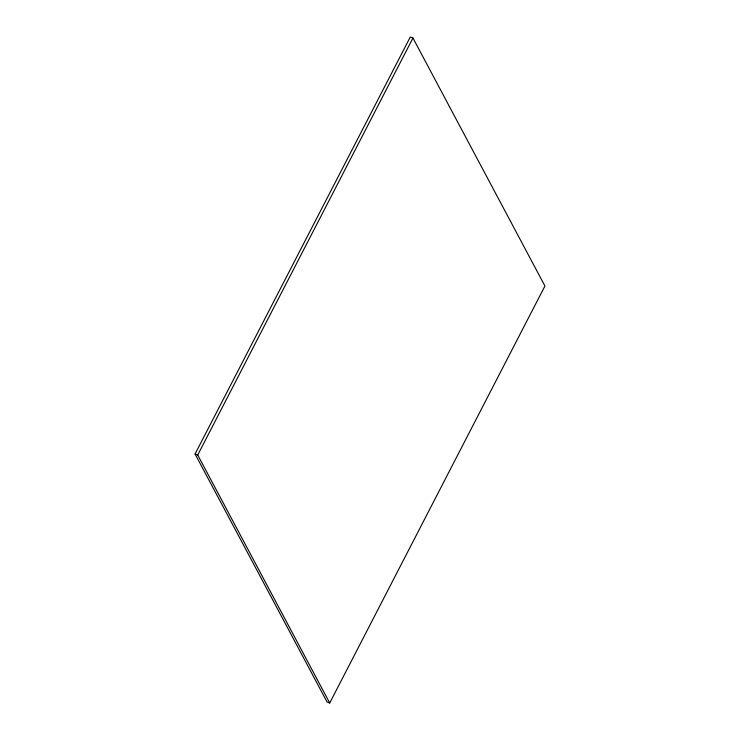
<?xml version="1.0" encoding="UTF-8"?>
<svg xmlns="http://www.w3.org/2000/svg" width="740" height="740" viewBox="0 0 740 740"><rect width="100%" height="100%" fill="white"/><g stroke="black" fill="none" stroke-linecap="round" stroke-linejoin="round"><path stroke-width="1.11" d="M195.064 453.99L410.284 37L412.948 38.008L544.936 286.01L329.716 703L327.052 701.992L195.064 453.99L197.728 454.998L329.716 703M197.728 454.998L412.948 38.008"/></g></svg>
